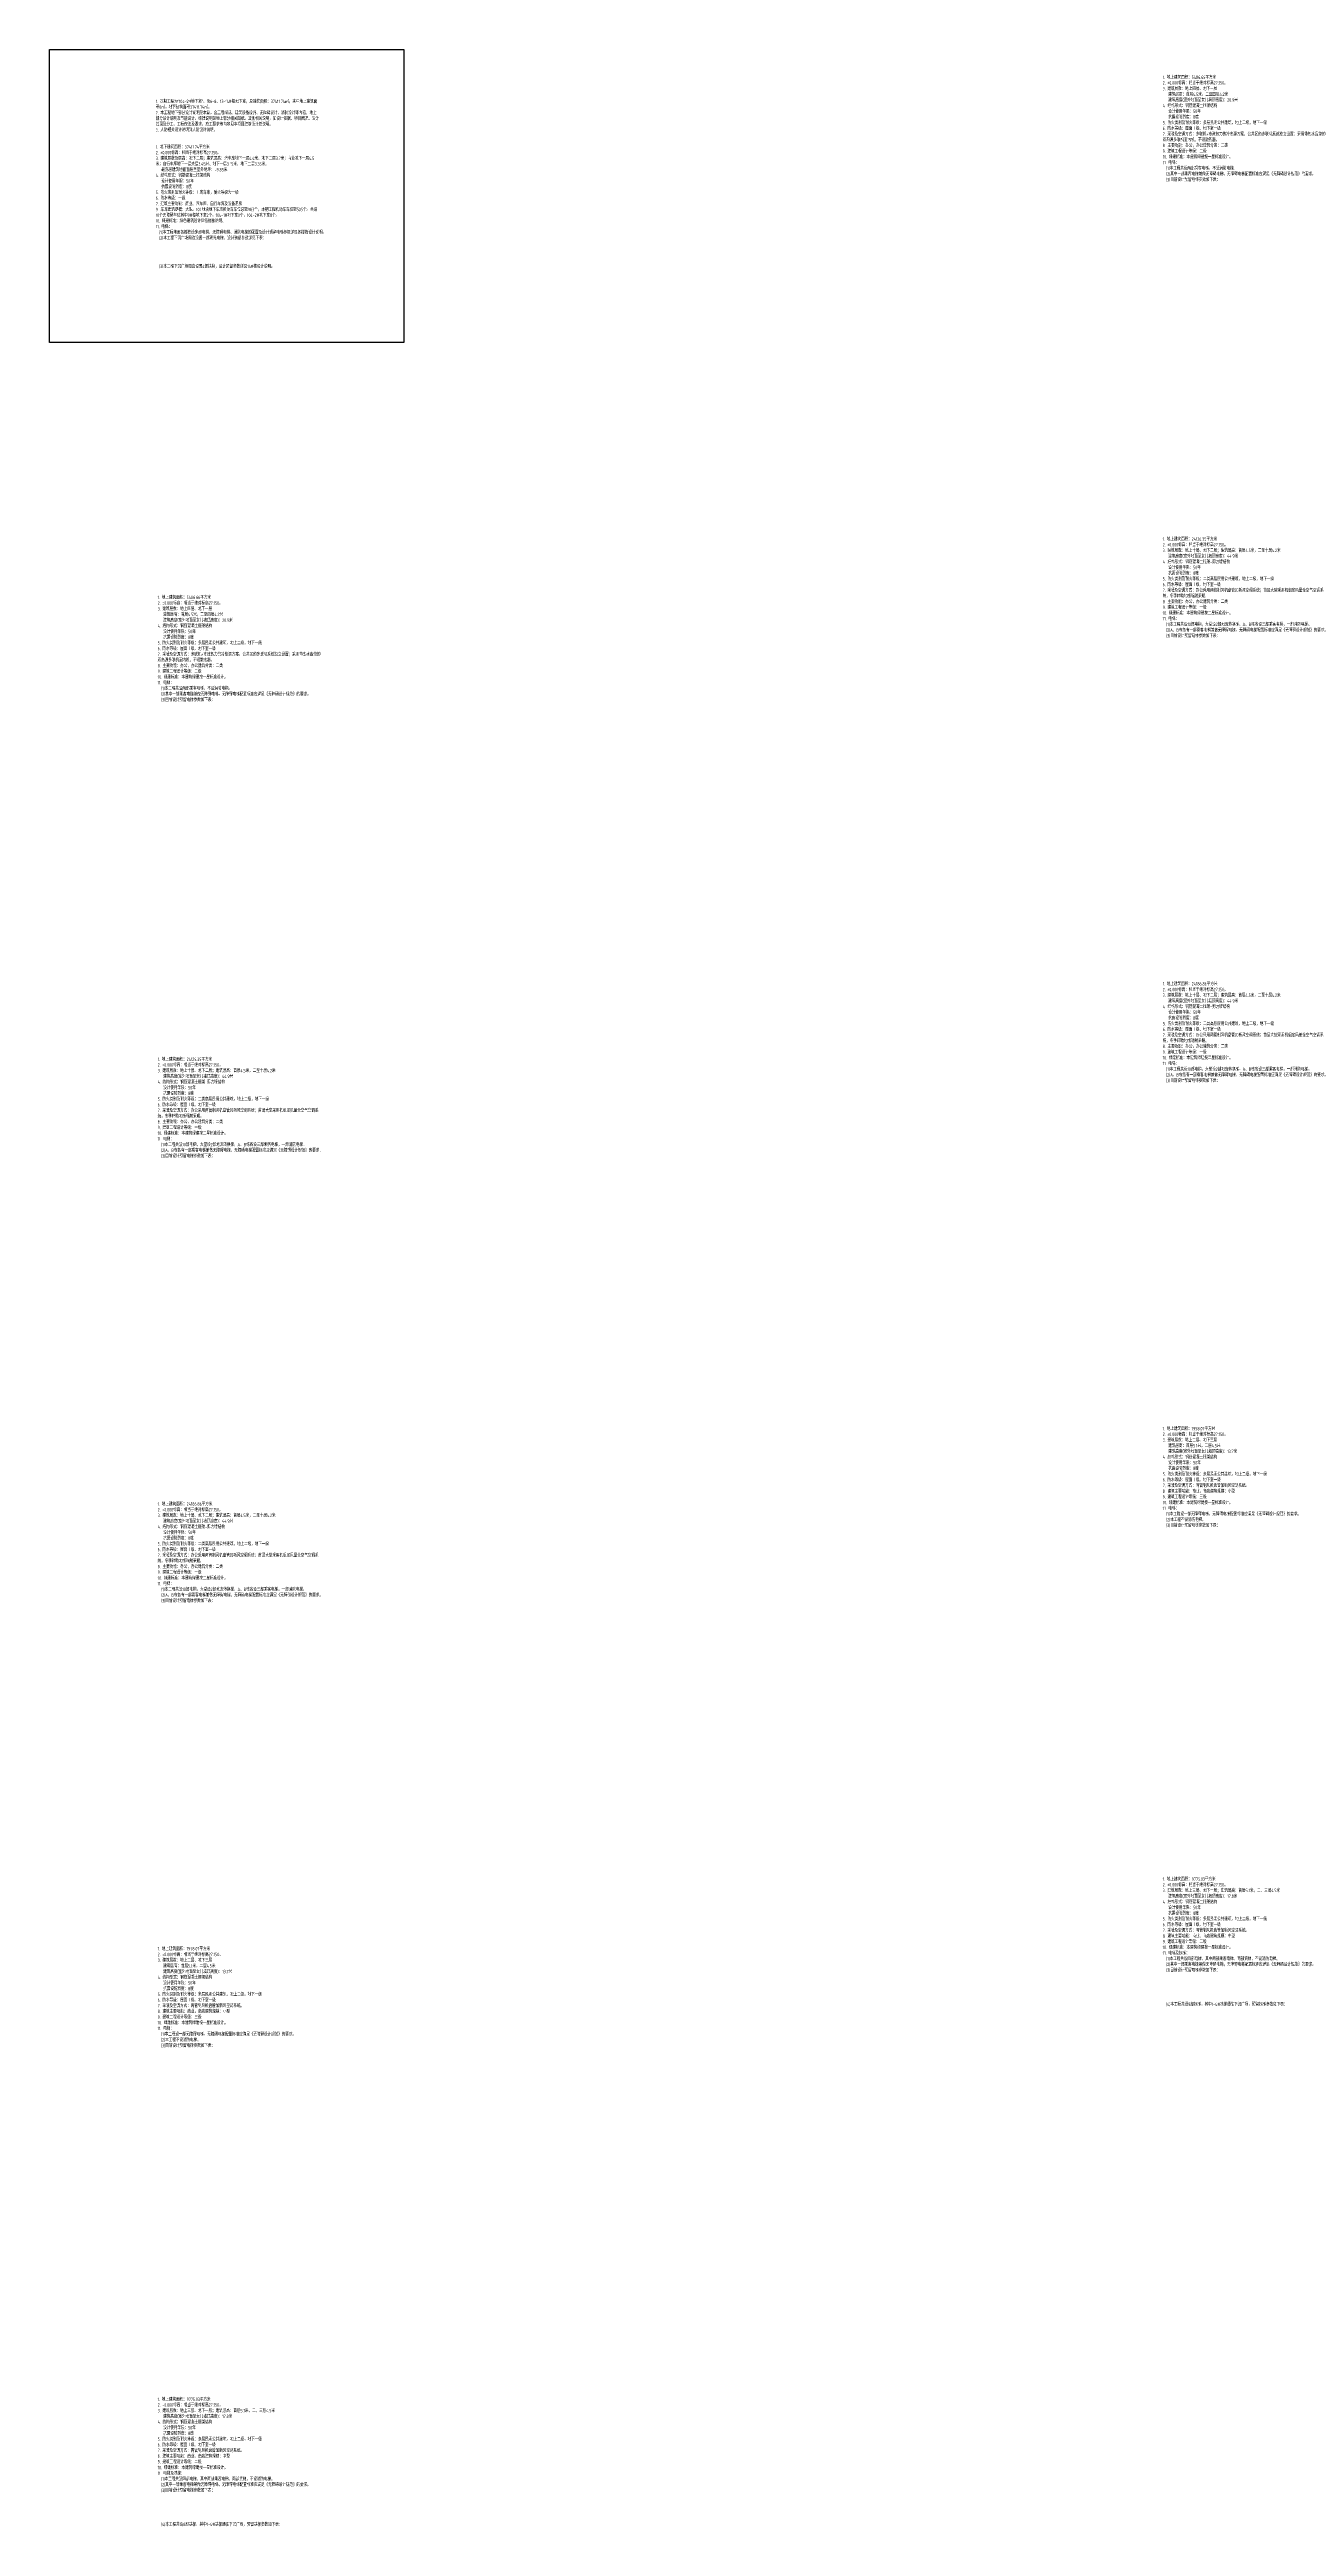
# Model space of a CAD drawing. Extents: x 332286 to 1463507, y -720758 to 86974.
# Drawn here: x 332286 to 496310, y -720758 to -394146 of the extents above; entities that cross this region are included whole.
import ezdxf

# ---------------------------------------------------------------- set-up
doc = ezdxf.new("R2010")
doc.units = 0
doc.header["$LTSCALE"] = 1000
doc.header["$MEASUREMENT"] = 0
doc.linetypes.add('ACAD_ISO05W100', pattern=[34, 24, -3, 0.5, -3, 0.5, -3])
doc.layers.get('0').update_dxf_attribs({"linetype": 'CONTINUOUS'})
doc.layers.add('02-TEXT_标注', color=130, linetype='CONTINUOUS')
doc.styles.add('HT_JD', font='ROS1', dxfattribs={"width": 0.8, "bigfont": 'JD'})

msp = doc.modelspace()

# ---------------------------------------------------------------- linework, layer by layer
msp.add_lwpolyline([(332286.5, -394145.9), (379001.3, -394145.9), (379001.3, -432777.4), (332286.5, -432777.4)], close=True)

# ---------------------------------------------------------------- texts
at = {"layer": '02-TEXT_标注', "linetype": 'ACAD_ISO05W100', "lineweight": 100, "char_height": 450, "width": 17274.186, "attachment_point": 1, "style": 'HT_JD'}
for s, insert in [('\\pi-4.7205,l4.7542;1. 地上建筑面积：{\\C30;5486.66}平方米\\P\\pt8100;2. ±0.000标高：相当于绝对标高{\\C1;27.150}。\\P\\pi-0.72243,tz;3. 建筑层数：地上四层、{\\C30;地下一层\\P\\pi-4.7205;}   建筑层高：首层4.5米，二至四层4.2米\\P   建筑高度(室外地面至女儿墙顶高度)：{\\C30;20.9}米\\P4. 结构形式：钢筋混凝土框架结构\\P   设计使用年限：50年\\P   抗震设防烈度：8度 \\P5. 防火类别及耐火等级：多层民用公共建筑，地上二级，地下一级\\P\\pi0,l0;6. 防水等级：{\\C150;屋面Ⅰ级、地下室一级}\\P7. 采暖及空调方式：多联机+市政热力的冷热源方案，公共区的多联机系统独立设置；采用带热水盘管的双热源多联机室内机，不设散热器。\\P8. 主要功能：{\\C30;办公，办公建筑分类：二类\\P}9. 建筑工程设计等级：{\\C30;二级\\P}10. 绿建标准：本建筑绿建按一星标准设计。\\P11. 电梯：\\P\\pl450;(1)本工程共设两部乘客电梯，不设消防电梯。\\P(2)其中一部乘客电梯兼做无障碍电梯，无障碍电梯配置标准应满足《无障碍设计规范》的要求。\\P\\pi3.3093,l446.69;(3)目前设计预留电梯参数如下表：', (479066.3, -397567.6)), ('\\pi-4.7205,l4.7542;1. 本期工程为{\\C3;“104-2#地下室”}，含{\\C3;6-8、13-14#楼地下室}，总建筑面积：{\\C30;37411.74\\fGulim|b0|i0|c129|p34;\\C0;㎡\\Fros1,jd|c134;\\C30;，}其中地上建筑面积{\\C30;0\\fGulim|b0|i0|c129|p34;\\C0;㎡}，地下建筑面积{\\C30;37411.74\\fGulim|b0|i0|c129|p34;\\C0;㎡}。\\P\\pi0,l0;{\\C1;2. }本工程地下部分设计说明见本篇，含工程概况、建筑设备设施、无障碍设计、消防设计等内容，地上部分设计说明及节能设计、绿建说明见地上部分相关图纸。其他相关说明，如设计依据、项目概况、设计范围及分工、工程做法及要求、施工要求等内容见本项目建筑设计总说明。\\P{\\C1;3. 人防相关设计说明详人防设计说明。}', (346289.6, -400760.5)), ('\\pi-4.7205,l4.7542;1. 地下建筑面积：{\\C30;37411.74}平方米\\P\\pt8100;{\\C1;2. }±0.000标高：相当于绝对标高27.150。\\P\\pi-0.72243,tz;3. 建筑层数及层高：{\\C3;地下二层}；建筑层高：汽车库地下一层4.4米，地下二层3.7米；商业地下一层4.5米；自行车库地下一层夹层{\\C30;3.45}米、地下一层{\\C30;3.15}米、地下二层{\\C30;3.35}米。\\P\\pi-4.7205;   最底层建筑地面面层至室外地坪：{\\C1;-9.85}米\\P4. 结构形式：钢筋混凝土框架结构\\P   设计使用年限：50年\\P   抗震设防烈度：8度 \\P5. 防火类别及耐火等级：Ⅰ类车库，耐火等级为一级\\P\\pi0,l0;6. 防水等级：{\\C150;一级}\\P7. 建筑主要功能：{\\C30;商业、汽车库、自行车库及设备用房\\P\\pi-4,l4;}9. {\\C60;车库建筑规模：大型。}104地块地下车库机动车车位总数{\\C1;983}个，本期工程机动车车位数{\\C30;505}个{\\C60;。共设10个无障碍车位其中9#楼地下室2个，104-1#地下室0个，104-2#地下室8个。\\P}10. 绿建标准：{\\C30;绿色建筑设计详各楼栋说明。}\\P\\pi0,l0;11. 电梯：\\P\\pl450;(1)本工程地面各楼栋设多部电梯，无障碍电梯、消防电梯的配置及设计预留电梯参数详见各楼栋设计说明。\\P\\pi3.3093,l446.69;(2)本工程下沉广场周边设置一部观光电梯，设计预留参数详见下表：\\P\\P\\P\\P\\P(3)本工程下沉广场周边设置4部扶梯，设计预留参数详见14#楼设计说明。', (346289.6, -406760.5)), ('\\pi-4.7205,l4.7542;1. 地上建筑面积：{\\C1;24126.35}平方米\\P\\pt8100;2. ±0.000标高：相当于绝对标高{\\C30;27.150}。\\P\\pi-0.72243,tz;3. 建筑层数：{\\C3;地上十层、\\C30;地下二层；}建筑层高：首层4.5米，二至{\\C3;十}层4.2米{\\C30;\\P\\pi-4.7205;}   建筑高度(室外地面至女儿墙顶高度)：{\\C30;44.9}米\\P4. 结构形式：{\\C3;钢筋混凝土框架-剪力墙结构}\\P   设计使用年限：50年\\P   抗震设防烈度：8度 \\P5. 防火类别及耐火等级：{\\C3;二类高层民用公共建筑，地上二级，地下一级}\\P\\pi0,l0;6. 防水等级：{\\C150;屋面Ⅰ级、地下室一级}\\P7. 采暖及空调方式：{\\C3;办公采用两管制风机盘管加新风空调系统；首层大堂采用机组定风量全空气空调系统，冬季辅助地板辐射采暖。}\\P8. 主要功能：{\\C30;办公，办公建筑分类：二类\\P}9. 建筑工程设计等级：{\\C30;一级\\P}10. 绿建标准：本建筑绿建按二星标准设计。\\P11. 电梯：\\P\\pl450;{\\C3;(1)本工程共设10部电梯，大堂设2部地库转换梯，A、B栋各设三部乘客电梯，一部消防电梯。\\P(2)A、B栋各有一部乘客电梯兼做无障碍电梯，无障碍电梯配置标准应满足《无障碍设计规范》的要求。\\P\\pi3.3093,l446.69;}(3)目前设计预留电梯参数如下表：', (479066.3, -458467.6)), ('\\pi-4.7205,l4.7542;1. 地上建筑面积：{\\C30;5486.66}平方米\\P\\pt8100;2. ±0.000标高：相当于绝对标高{\\C1;27.150}。\\P\\pi-0.72243,tz;3. 建筑层数：地上四层、{\\C30;地下一层\\P\\pi-4.7205;}   建筑层高：首层4.5米，二至四层4.2米\\P   建筑高度(室外地面至女儿墙顶高度)：{\\C30;20.9}米\\P4. 结构形式：钢筋混凝土框架结构\\P   设计使用年限：50年\\P   抗震设防烈度：8度 \\P5. 防火类别及耐火等级：多层民用公共建筑，地上二级，地下一级\\P\\pi0,l0;6. 防水等级：{\\C150;屋面Ⅰ级、地下室一级}\\P7. 采暖及空调方式：多联机+市政热力的冷热源方案，公共区的多联机系统独立设置；采用带热水盘管的双热源多联机室内机，不设散热器。\\P8. 主要功能：{\\C30;办公，办公建筑分类：二类\\P}9. 建筑工程设计等级：{\\C30;二级\\P}10. 绿建标准：本建筑绿建按一星标准设计。\\P11. 电梯：\\P\\pl450;(1)本工程共设两部乘客电梯，不设消防电梯。\\P(2)其中一部乘客电梯兼做无障碍电梯，无障碍电梯配置标准应满足《无障碍设计规范》的要求。\\P\\pi3.3093,l446.69;(3)目前设计预留电梯参数如下表：', (346539.6, -466160.5)), ('\\pi-4.7205,l4.7542;1. 地上建筑面积：{\\C1;24186.86}平方米\\P\\pt8100;2. ±0.000标高：相当于绝对标高{\\C30;27.150}。\\P\\pi-0.72243,tz;3. 建筑层数：{\\C3;地上十层、\\C30;地下二层；}建筑层高：首层4.5米，二至{\\C3;十}层4.2米{\\C30;\\P\\pi-4.7205;}   建筑高度(室外地面至女儿墙顶高度)：{\\C30;44.9}米\\P4. 结构形式：{\\C3;钢筋混凝土框架-剪力墙结构}\\P   设计使用年限：50年\\P   抗震设防烈度：8度 \\P5. 防火类别及耐火等级：{\\C3;二类高层民用公共建筑，地上二级，地下一级}\\P\\pi0,l0;6. 防水等级：{\\C150;屋面Ⅰ级、地下室一级}\\P7. 采暖及空调方式：{\\C3;办公采用两管制风机盘管加新风空调系统；首层大堂采用机组定风量全空气空调系统，冬季辅助地板辐射采暖。}\\P8. 主要功能：{\\C30;办公，办公建筑分类：二类\\P}9. 建筑工程设计等级：{\\C30;一级\\P}10. 绿建标准：本建筑绿建按二星标准设计。\\P11. 电梯：\\P\\pl450;{\\C3;(1)本工程共设10部电梯，大堂设2部地库转换梯，A、B栋各设三部乘客电梯，一部消防电梯。\\P(2)A、B栋各有一部乘客电梯兼做无障碍电梯，无障碍电梯配置标准应满足《无障碍设计规范》的要求。\\P\\pi3.3093,l446.69;}(3)目前设计预留电梯参数如下表：', (479066.3, -517117.6)), ('\\pi-4.7205,l4.7542;1. 地上建筑面积：{\\C1;24126.35}平方米\\P\\pt8100;2. ±0.000标高：相当于绝对标高{\\C30;27.150}。\\P\\pi-0.72243,tz;3. 建筑层数：{\\C3;地上十层、\\C30;地下二层；}建筑层高：首层4.5米，二至{\\C3;十}层4.2米{\\C30;\\P\\pi-4.7205;}   建筑高度(室外地面至女儿墙顶高度)：{\\C30;44.9}米\\P4. 结构形式：{\\C3;钢筋混凝土框架-剪力墙结构}\\P   设计使用年限：50年\\P   抗震设防烈度：8度 \\P5. 防火类别及耐火等级：{\\C3;二类高层民用公共建筑，地上二级，地下一级}\\P\\pi0,l0;6. 防水等级：{\\C150;屋面Ⅰ级、地下室一级}\\P7. 采暖及空调方式：{\\C3;办公采用两管制风机盘管加新风空调系统；首层大堂采用机组定风量全空气空调系统，冬季辅助地板辐射采暖。}\\P8. 主要功能：{\\C30;办公，办公建筑分类：二类\\P}9. 建筑工程设计等级：{\\C30;一级\\P}10. 绿建标准：本建筑绿建按二星标准设计。\\P11. 电梯：\\P\\pl450;{\\C3;(1)本工程共设10部电梯，大堂设2部地库转换梯，A、B栋各设三部乘客电梯，一部消防电梯。\\P(2)A、B栋各有一部乘客电梯兼做无障碍电梯，无障碍电梯配置标准应满足《无障碍设计规范》的要求。\\P\\pi3.3093,l446.69;}(3)目前设计预留电梯参数如下表：', (346539.6, -527060.5)), ('\\pi-4.7205,l4.7542;1. 地上建筑面积：{\\C30;1958.07}平方米\\P\\pt8100;2. ±0.000标高：相当于绝对标高27.150。\\P\\pi-0.72243,tz;3. 建筑层数：地上{\\C30;二}层、{\\C30;地下三层\\P   }建筑层高：{\\C30;首层5.1米，二层4.5米\\P\\pi-4.7205;}   建筑高度(室外地面至女儿墙顶高度)：{\\C1;13.7}米\\P4. 结构形式：钢筋混凝土框架结构\\P   设计使用年限：50年\\P   抗震设防烈度：8度 \\P5. 防火类别及耐火等级：多层民用公共建筑，地上二级，地下一级\\P\\pi0,l0;6. 防水等级：{\\C150;屋面Ⅰ级、地下室一级}\\P7. 采暖及空调方式：{\\C1;两管制风机盘管加新风空调系统。\\P}8. 建筑主要功能：{\\C30;商业，商店建筑规模：小型}\\P9. 建筑工程设计等级：{\\C30;三级\\P}10. 绿建标准：本建筑绿建按一星标准设计。\\P11. 电梯：\\P\\pl450;(1)本工程设一部无障碍电梯，无障碍电梯配置标准应满足《无障碍设计规范》的要求。\\P(2)本工程不设消防电梯。\\P\\pi3.3093,l446.69;(3)目前设计预留电梯参数如下表：', (479066.3, -575767.6)), ('\\pi-4.7205,l4.7542;1. 地上建筑面积：{\\C1;24186.86}平方米\\P\\pt8100;2. ±0.000标高：相当于绝对标高{\\C30;27.150}。\\P\\pi-0.72243,tz;3. 建筑层数：{\\C3;地上十层、\\C30;地下二层；}建筑层高：首层4.5米，二至{\\C3;十}层4.2米{\\C30;\\P\\pi-4.7205;}   建筑高度(室外地面至女儿墙顶高度)：{\\C30;44.9}米\\P4. 结构形式：{\\C3;钢筋混凝土框架-剪力墙结构}\\P   设计使用年限：50年\\P   抗震设防烈度：8度 \\P5. 防火类别及耐火等级：{\\C3;二类高层民用公共建筑，地上二级，地下一级}\\P\\pi0,l0;6. 防水等级：{\\C150;屋面Ⅰ级、地下室一级}\\P7. 采暖及空调方式：{\\C3;办公采用两管制风机盘管加新风空调系统；首层大堂采用机组定风量全空气空调系统，冬季辅助地板辐射采暖。}\\P8. 主要功能：{\\C30;办公，办公建筑分类：二类\\P}9. 建筑工程设计等级：{\\C30;一级\\P}10. 绿建标准：本建筑绿建按二星标准设计。\\P11. 电梯：\\P\\pl450;{\\C3;(1)本工程共设10部电梯，大堂设2部地库转换梯，A、B栋各设三部乘客电梯，一部消防电梯。\\P(2)A、B栋各有一部乘客电梯兼做无障碍电梯，无障碍电梯配置标准应满足《无障碍设计规范》的要求。\\P\\pi3.3093,l446.69;}(3)目前设计预留电梯参数如下表：', (346539.6, -585710.5)), ('\\pi-4.7205,l4.7542;1. 地上建筑面积：{\\C30;9775.03}平方米\\P\\pt8100;2. ±0.000标高：相当于绝对标高27.150。\\P\\pi-0.72243,tz;3. 建筑层数：地上{\\C30;三}层、{\\C30;地下一层；}建筑层高：{\\C30;首层5.1米，二、三层4.5}米{\\C30;\\P\\pi-4.7205;}   建筑高度(室外地面至女儿墙顶高度)：{\\C1;17.8}米\\P4. 结构形式：钢筋混凝土框架结构\\P   设计使用年限：50年\\P   抗震设防烈度：8度 \\P5. 防火类别及耐火等级：多层民用公共建筑，地上二级，地下一级\\P\\pi0,l0;6. 防水等级：{\\C150;屋面Ⅰ级、地下室一级\\P}7. 采暖及空调方式：{\\C1;两管制风机盘管加新风空调系统。\\P}8. 建筑主要功能：{\\C30;商业、商店建筑规模：中型\\P}9. 建筑工程设计等级：{\\C30;二级\\P}10. 绿建标准：本建筑绿建按一星标准设计。\\P11. 电梯及扶梯：\\P\\pl450;(1)本工程共设四部电梯，其中两部乘客电梯、两部货梯，不设消防电梯。\\P(2)其中一部乘客电梯兼做无障碍电梯，无障碍电梯配置标准应满足《无障碍设计规范》的要求。\\P\\pi3.3093,l446.69;(3)目前设计预留电梯参数如下表：\\P\\P\\P\\P\\P\\P(4)本工程共设8部扶梯，其中1-4#扶梯通往下沉广场，预留扶梯参数如下表：', (479066.3, -635167.6)), ('\\pi-4.7205,l4.7542;1. 地上建筑面积：{\\C30;1958.07}平方米\\P\\pt8100;2. ±0.000标高：相当于绝对标高27.150。\\P\\pi-0.72243,tz;3. 建筑层数：地上{\\C30;二}层、{\\C30;地下三层\\P   }建筑层高：{\\C30;首层5.1米，二层4.5米\\P\\pi-4.7205;}   建筑高度(室外地面至女儿墙顶高度)：{\\C1;13.7}米\\P4. 结构形式：钢筋混凝土框架结构\\P   设计使用年限：50年\\P   抗震设防烈度：8度 \\P5. 防火类别及耐火等级：多层民用公共建筑，地上二级，地下一级\\P\\pi0,l0;6. 防水等级：{\\C150;屋面Ⅰ级、地下室一级}\\P7. 采暖及空调方式：{\\C1;两管制风机盘管加新风空调系统。\\P}8. 建筑主要功能：{\\C30;商业，商店建筑规模：小型}\\P9. 建筑工程设计等级：{\\C30;三级\\P}10. 绿建标准：本建筑绿建按一星标准设计。\\P11. 电梯：\\P\\pl450;(1)本工程设一部无障碍电梯，无障碍电梯配置标准应满足《无障碍设计规范》的要求。\\P(2)本工程不设消防电梯。\\P\\pi3.3093,l446.69;(3)目前设计预留电梯参数如下表：', (346539.6, -644360.5)), ('\\pi-4.7205,l4.7542;1. 地上建筑面积：{\\C30;9775.03}平方米\\P\\pt8100;2. ±0.000标高：相当于绝对标高27.150。\\P\\pi-0.72243,tz;3. 建筑层数：地上{\\C30;三}层、{\\C30;地下一层；}建筑层高：{\\C30;首层5.1米，二、三层4.5}米{\\C30;\\P\\pi-4.7205;}   建筑高度(室外地面至女儿墙顶高度)：{\\C1;17.8}米\\P4. 结构形式：钢筋混凝土框架结构\\P   设计使用年限：50年\\P   抗震设防烈度：8度 \\P5. 防火类别及耐火等级：多层民用公共建筑，地上二级，地下一级\\P\\pi0,l0;6. 防水等级：{\\C150;屋面Ⅰ级、地下室一级\\P}7. 采暖及空调方式：{\\C1;两管制风机盘管加新风空调系统。\\P}8. 建筑主要功能：{\\C30;商业、商店建筑规模：中型\\P}9. 建筑工程设计等级：{\\C30;二级\\P}10. 绿建标准：本建筑绿建按一星标准设计。\\P11. 电梯及扶梯：\\P\\pl450;(1)本工程共设四部电梯，其中两部乘客电梯、两部货梯，不设消防电梯。\\P(2)其中一部乘客电梯兼做无障碍电梯，无障碍电梯配置标准应满足《无障碍设计规范》的要求。\\P\\pi3.3093,l446.69;(3)目前设计预留电梯参数如下表：\\P\\P\\P\\P\\P\\P(4)本工程共设8部扶梯，其中1-4#扶梯通往下沉广场，预留扶梯参数如下表：', (346539.6, -703760.5))]:
    msp.add_mtext(s, dxfattribs=dict(at, insert=insert))

doc.saveas('drawing.dxf')
